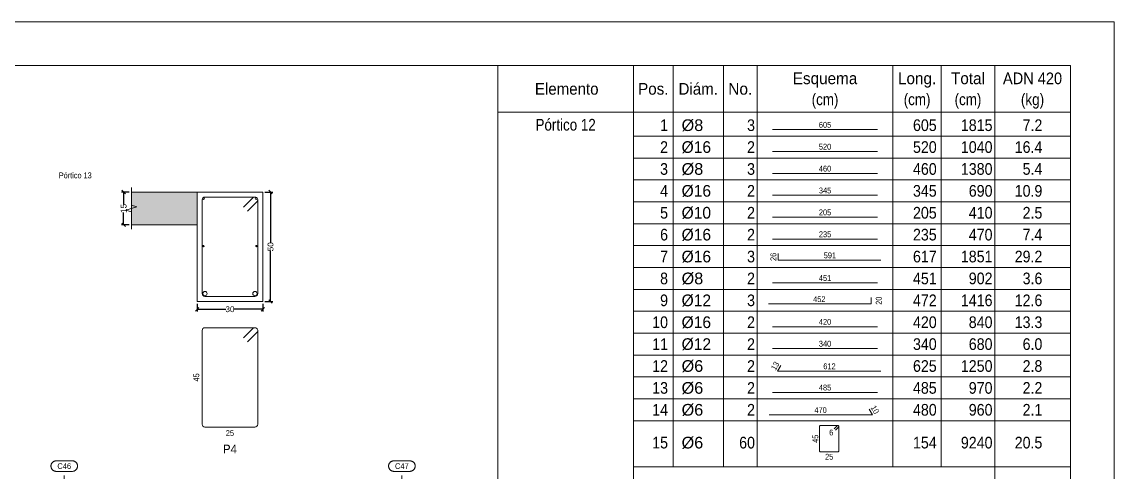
# Model space of a CAD drawing. Header units: millimetres. Extents: x 3 to 479, y -191 to 120.
# Drawn here: x 134.79 to 159.73, y -0.13 to 10.15 of the extents above; entities that cross this region are included whole.
import ezdxf
from ezdxf.enums import TextEntityAlignment as Align

# ---------------------------------------------------------------- set-up
doc = ezdxf.new("R2010")
doc.units = ezdxf.units.MM
doc.linetypes.add('CYPE_RAYAPUNTO', pattern=[0.4125, 0.2025, -0.105, 0, -0.105])
for name, color, linetype, lineweight in [('ALZ_REF_COT_LIN_AUX_COTA', 2, 'CYPE_RAYAPUNTO', 9), ('ALZ_REF_REF_REFERENCIA', 3, 'Continuous', 9), ('ALZ_REF_REFERENCIA_PORTICO', 3, 'Continuous', 9), ('ALZ_REF_TEXTO_REF_REFERENCIA', 3, 'Continuous', 9), ('ARM_LONGITUDINAL_Ø20', 30, 'Continuous', 9), ('ARM_LONGITUDINAL_Ø6', 151, 'Continuous', 9), ('ARM_LONGITUDINAL_Ø8', 32, 'Continuous', 9), ('ARM_TRANSVERSAL_Ø6', 151, 'Continuous', 9), ('DESPIECES_TABLA', 7, 'Continuous', 9), ('RECUAD_LIMITES', 2, 'Continuous', 0), ('RECUAD_MARCO', 1, 'Continuous', 20), ('SEC_CONT_FORJADOS_SECCION', 8, 'Continuous', 9), ('SEC_CONT_VIG_HORMIGON_SECCION', 2, 'Continuous', 9), ('SEC_COTAS_SEC_DIM_VIGA', 122, 'Continuous', 0), ('SEC_COTAS_TEXTOS_DESPIECE_ESTRIBADO', 122, 'Continuous', 0), ('SEC_REF_TXT_POSICIONES_ARM_ESTRIBOS', 1, 'Continuous', 9), ('TABLAS', 1, 'Continuous', 9), ('TEXTO_TABLAS', 1, 'Continuous', 0), ('TEXTOS_COTAS_DESPIECES_TABLA', 1, 'Continuous', 0)]:
    doc.layers.add(name, color=color, linetype=linetype, lineweight=lineweight)
doc.styles.add('CYPETXT_0.2_romans', font='arial.ttf', dxfattribs={"height": 0.133333})
doc.styles.add('CYPETXT_romans', font='arial.ttf', dxfattribs={"height": 0.2})
doc.dimstyles.new('cype_oblique', dxfattribs={"dimtxt": 0.18, "dimasz": 0.18, "dimexe": 0.05, "dimexo": 0.05, "dimgap": 0, "dimtad": 0, "dimdec": 4, "dimzin": 0, "dimdsep": 46, "dimtxsty": 'CYPETXT_0.2_romans', "dimblk": 'OBLIQUE', "dimtsz": 0.04, "dimcen": 0.09, "dimadec": 0, "dimazin": 0, "dimtfac": 1, "dimtdec": 4, "dimtofl": 0, "dimtmove": 2, "dimatfit": 3, "dimfxl": 1, "dimtolj": 1, "dimtzin": 0, "dimarcsym": 0})

# ---------------------------------------------------------------- blocks, each defined once
blk = doc.blocks.new('*D939')
at = {"layer": 'Defpoints', "color": 0, "transparency": 16777216}
for p in [(138.789, 3.765), (140.289, 3.765), (140.289, 3.588)]:
    blk.add_point(p, dxfattribs=at)
at = {"layer": 'SEC_COTAS_SEC_DIM_VIGA', "color": 0, "lineweight": -2, "transparency": 16777216}
for p, q in [((138.749, 3.548), (138.829, 3.628)), ((138.789, 3.715), (138.789, 3.538)), ((138.789, 3.588), (139.443, 3.588)), ((140.289, 3.588), (139.634, 3.588)), ((140.249, 3.548), (140.329, 3.628)), ((140.289, 3.715), (140.289, 3.538))]:
    blk.add_line(p, q, dxfattribs=at)
at = {"layer": 'SEC_COTAS_SEC_DIM_VIGA', "color": 0, "transparency": 16777216, "insert": (139.539, 3.588), "char_height": 0.1333, "attachment_point": 5, "style": 'CYPETXT_0.2_romans'}
blk.add_mtext('\\A1;30', dxfattribs=at)
blk = doc.blocks.new('_OBLIQUE')
at = {"color": 0, "linetype": 'ByBlock', "lineweight": -2}
blk.add_line((-0.5, -0.5), (0.5, 0.5), dxfattribs=at)
blk = doc.blocks.new('*D940')
at = {"layer": 'Defpoints', "color": 0, "transparency": 16777216}
for p in [(137.111, 6.265), (137.289, 6.265), (137.289, 5.515)]:
    blk.add_point(p, dxfattribs=at)
at = {"layer": 'SEC_COTAS_SEC_DIM_VIGA', "color": 0, "lineweight": -2, "transparency": 16777216}
for p, q in [((137.239, 6.265), (137.061, 6.265)), ((137.151, 6.225), (137.071, 6.305)), ((137.111, 6.265), (137.111, 5.98)), ((137.111, 5.515), (137.111, 5.801)), ((137.239, 5.515), (137.061, 5.515)), ((137.151, 5.475), (137.071, 5.555))]:
    blk.add_line(p, q, dxfattribs=at)
at = {"layer": 'SEC_COTAS_SEC_DIM_VIGA', "color": 0, "transparency": 16777216, "insert": (137.111, 5.89), "char_height": 0.1333, "attachment_point": 5, "rotation": 90, "style": 'CYPETXT_0.2_romans'}
blk.add_mtext('\\A1;15', dxfattribs=at)
blk = doc.blocks.new('*D941')
at = {"layer": 'Defpoints', "color": 0, "transparency": 16777216}
for p in [(140.289, 6.265), (140.466, 6.265), (140.289, 3.765)]:
    blk.add_point(p, dxfattribs=at)
at = {"layer": 'SEC_COTAS_SEC_DIM_VIGA', "color": 0, "lineweight": -2, "transparency": 16777216}
for p, q in [((140.339, 6.265), (140.516, 6.265)), ((140.506, 6.225), (140.426, 6.305)), ((140.466, 6.265), (140.466, 5.111)), ((140.466, 3.765), (140.466, 4.92)), ((140.339, 3.765), (140.516, 3.765)), ((140.506, 3.725), (140.426, 3.805))]:
    blk.add_line(p, q, dxfattribs=at)
at = {"layer": 'SEC_COTAS_SEC_DIM_VIGA', "color": 0, "transparency": 16777216, "insert": (140.466, 5.015), "char_height": 0.1333, "attachment_point": 5, "rotation": 90, "style": 'CYPETXT_0.2_romans'}
blk.add_mtext('\\A1;50', dxfattribs=at)

msp = doc.modelspace()

# ---------------------------------------------------------------- hatches: boundary and pattern name
at = {"layer": 'SEC_CONT_FORJADOS_SECCION', "true_color": 0xdad7d3}
msp.add_hatch(color=254, dxfattribs=at).paths.add_polyline_path([(137.28865, 5.51529), (138.78865, 5.51529), (138.78865, 6.26529), (137.28865, 6.26529)])

# ---------------------------------------------------------------- linework, layer by layer
at = {"layer": 'ALZ_REF_COT_LIN_AUX_COTA'}
for p, q in [((135.75506, -0.41404), (135.75506, -0.11404)), ((143.46521, -0.41404), (143.46521, -0.11404))]:
    msp.add_line(p, q, dxfattribs=at)
at = {"layer": 'ALZ_REF_REF_REFERENCIA'}
for points in [[(135.93906, 0.12596), (135.94708, 0.12569), (135.95506, 0.12489), (135.96296, 0.12355), (135.97077, 0.12169), (135.97843, 0.11932), (135.98591, 0.11644), (135.99318, 0.11306), (136.00022, 0.10921), (136.00698, 0.10489), (136.01343, 0.10013), (136.01956, 0.09496), (136.02532, 0.08938), (136.0307, 0.08343), (136.03567, 0.07714), (136.04021, 0.07053), (136.0443, 0.06363), (136.04791, 0.05647), (136.05104, 0.04909), (136.05367, 0.04151), (136.05579, 0.03378), (136.05739, 0.02592), (136.05846, 0.01797), (136.059, 0.00997), (136.059, 0.00195), (136.05846, -0.00605), (136.05739, -0.014), (136.05579, -0.02186), (136.05367, -0.0296), (136.05104, -0.03717), (136.04791, -0.04456), (136.0443, -0.05171), (136.04021, -0.05861), (136.03567, -0.06522), (136.0307, -0.07152), (136.02532, -0.07747), (136.01956, -0.08304), (136.01343, -0.08822), (136.00698, -0.09298), (136.00022, -0.09729), (135.99318, -0.10115), (135.98591, -0.10452), (135.97843, -0.1074), (135.97077, -0.10978), (135.96296, -0.11164), (135.95506, -0.11297), (135.94708, -0.11377), (135.93906, -0.11404), (135.57106, -0.11404), (135.56305, -0.11377), (135.55507, -0.11297), (135.54716, -0.11164), (135.53936, -0.10978), (135.5317, -0.1074), (135.52422, -0.10452), (135.51694, -0.10115), (135.50991, -0.09729), (135.50315, -0.09298), (135.49669, -0.08822), (135.49057, -0.08304), (135.4848, -0.07747), (135.47942, -0.07152), (135.47445, -0.06522), (135.46992, -0.05861), (135.46583, -0.05171), (135.46221, -0.04456), (135.45908, -0.03717), (135.45645, -0.0296), (135.45433, -0.02186), (135.45273, -0.014), (135.45167, -0.00605), (135.45113, 0.00195), (135.45113, 0.00997), (135.45167, 0.01797), (135.45273, 0.02592), (135.45433, 0.03378), (135.45645, 0.04151), (135.45908, 0.04909), (135.46221, 0.05647), (135.46583, 0.06363), (135.46992, 0.07053), (135.47445, 0.07714), (135.47942, 0.08343), (135.4848, 0.08938), (135.49057, 0.09496), (135.49669, 0.10013), (135.50315, 0.10489), (135.50991, 0.10921), (135.51694, 0.11306), (135.52422, 0.11644), (135.5317, 0.11932), (135.53936, 0.12169), (135.54716, 0.12355), (135.55507, 0.12489), (135.56305, 0.12569), (135.57106, 0.12596), (135.93906, 0.12596)], [(143.64921, 0.12596), (143.65722, 0.12569), (143.6652, 0.12489), (143.67311, 0.12355), (143.68091, 0.12169), (143.68857, 0.11932), (143.69606, 0.11644), (143.70333, 0.11306), (143.71036, 0.10921), (143.71712, 0.10489), (143.72358, 0.10013), (143.7297, 0.09496), (143.73547, 0.08938), (143.74085, 0.08343), (143.74582, 0.07714), (143.75036, 0.07053), (143.75444, 0.06363), (143.75806, 0.05647), (143.76119, 0.04909), (143.76382, 0.04151), (143.76594, 0.03378), (143.76754, 0.02592), (143.76861, 0.01797), (143.76914, 0.00997), (143.76914, 0.00195), (143.76861, -0.00605), (143.76754, -0.014), (143.76594, -0.02186), (143.76382, -0.0296), (143.76119, -0.03717), (143.75806, -0.04456), (143.75444, -0.05171), (143.75036, -0.05861), (143.74582, -0.06522), (143.74085, -0.07152), (143.73547, -0.07747), (143.7297, -0.08304), (143.72358, -0.08822), (143.71712, -0.09298), (143.71036, -0.09729), (143.70333, -0.10115), (143.69606, -0.10452), (143.68857, -0.1074), (143.68091, -0.10978), (143.67311, -0.11164), (143.6652, -0.11297), (143.65722, -0.11377), (143.64921, -0.11404), (143.28121, -0.11404), (143.27319, -0.11377), (143.26522, -0.11297), (143.25731, -0.11164), (143.24951, -0.10978), (143.24185, -0.1074), (143.23436, -0.10452), (143.22709, -0.10115), (143.22006, -0.09729), (143.2133, -0.09298), (143.20684, -0.08822), (143.20072, -0.08304), (143.19495, -0.07747), (143.18957, -0.07152), (143.1846, -0.06522), (143.18006, -0.05861), (143.17598, -0.05171), (143.17236, -0.04456), (143.16923, -0.03717), (143.1666, -0.0296), (143.16448, -0.02186), (143.16288, -0.014), (143.16181, -0.00605), (143.16128, 0.00195), (143.16128, 0.00997), (143.16181, 0.01797), (143.16288, 0.02592), (143.16448, 0.03378), (143.1666, 0.04151), (143.16923, 0.04909), (143.17236, 0.05647), (143.17598, 0.06363), (143.18006, 0.07053), (143.1846, 0.07714), (143.18957, 0.08343), (143.19495, 0.08938), (143.20072, 0.09496), (143.20684, 0.10013), (143.2133, 0.10489), (143.22006, 0.10921), (143.22709, 0.11306), (143.23436, 0.11644), (143.24185, 0.11932), (143.24951, 0.12169), (143.25731, 0.12355), (143.26522, 0.12489), (143.27319, 0.12569), (143.28121, 0.12596), (143.64921, 0.12596)]]:
    msp.add_lwpolyline(points, close=True, dxfattribs=at)
at = {"layer": 'ARM_LONGITUDINAL_Ø20'}
for centre in [(138.96865, 3.94529), (140.10865, 3.94529)]:
    msp.add_circle(centre, 0.05, dxfattribs=at)
at = {"layer": 'ARM_LONGITUDINAL_Ø6'}
for centre in [(138.93365, 5.03029), (140.14365, 5.03029)]:
    msp.add_circle(centre, 0.015, dxfattribs=at)
at = {"layer": 'ARM_LONGITUDINAL_Ø8'}
for centre in [(138.93865, 6.11529), (140.13865, 6.11529)]:
    msp.add_circle(centre, 0.02, dxfattribs=at)
at = {"layer": 'ARM_TRANSVERSAL_Ø6'}
for points in [[(139.94248, 5.8272), (140.15461, 6.03933), (140.16269, 6.04918), (140.1687, 6.06042), (140.1724, 6.07261), (140.17365, 6.08529), (140.1724, 6.09797), (140.1687, 6.11016), (140.16269, 6.1214), (140.15461, 6.13125), (140.14476, 6.13934), (140.13352, 6.14534), (140.12133, 6.14904), (140.10865, 6.15029), (138.96865, 6.15029), (138.94377, 6.14534), (138.92269, 6.13125), (138.9086, 6.11016), (138.90365, 6.08529), (138.90365, 3.94529), (138.9086, 3.92042), (138.92269, 3.89933), (138.94377, 3.88524), (138.96865, 3.88029), (140.10865, 3.88029), (140.13352, 3.88524), (140.15461, 3.89933), (140.1687, 3.92042), (140.17365, 3.94529), (140.17365, 6.08529), (140.1724, 6.09797), (140.1687, 6.11016), (140.16269, 6.1214), (140.15461, 6.13125), (140.14476, 6.13934), (140.13352, 6.14534), (140.12133, 6.14904), (140.10865, 6.15029), (140.09597, 6.14904), (140.08377, 6.14534), (140.07254, 6.13934), (140.06269, 6.13125), (139.85055, 5.91912)], [(139.94248, 2.84286), (140.15461, 3.055), (140.16269, 3.06485), (140.1687, 3.07608), (140.1724, 3.08828), (140.17365, 3.10096), (140.1724, 3.11364), (140.1687, 3.12583), (140.16269, 3.13707), (140.15461, 3.14692), (140.14476, 3.155), (140.13352, 3.16101), (140.12133, 3.16471), (140.10865, 3.16596), (138.96865, 3.16596), (138.94377, 3.16101), (138.92269, 3.14692), (138.9086, 3.12583), (138.90365, 3.10096), (138.90365, 0.96096), (138.9086, 0.93608), (138.92269, 0.915), (138.94377, 0.9009), (138.96865, 0.89596), (140.10865, 0.89596), (140.13352, 0.9009), (140.15461, 0.915), (140.1687, 0.93608), (140.17365, 0.96096), (140.17365, 3.10096), (140.1724, 3.11364), (140.1687, 3.12583), (140.16269, 3.13707), (140.15461, 3.14692), (140.14476, 3.155), (140.13352, 3.16101), (140.12133, 3.16471), (140.10865, 3.16596), (140.09597, 3.16471), (140.08377, 3.16101), (140.07254, 3.155), (140.06269, 3.14692), (139.85055, 2.93479)]]:
    msp.add_lwpolyline(points, dxfattribs=at)
at = {"layer": 'DESPIECES_TABLA'}
for points in [[(151.92893, 7.68984), (154.32893, 7.68984)], [(151.92893, 7.18984), (154.32893, 7.18984)], [(151.92893, 6.68984), (154.32893, 6.68984)], [(151.92893, 6.18984), (154.32893, 6.18984)], [(151.92893, 5.68984), (154.32893, 5.68984)], [(151.92893, 5.18984), (154.32893, 5.18984)], [(152.05777, 4.85902), (152.05777, 4.70902), (154.40272, 4.70902)], [(151.92893, 4.18984), (154.32893, 4.18984)], [(151.83667, 3.70905), (154.17859, 3.70905), (154.17859, 3.85905)], [(151.92893, 3.18984), (154.32893, 3.18984)], [(151.92893, 2.68984), (154.32893, 2.68984)], [(152.12116, 2.30523), (152.04616, 2.17533), (154.4061, 2.17533)], [(151.92893, 1.68984), (154.32893, 1.68984)], [(151.85174, 1.17535), (154.21175, 1.17535), (154.13675, 1.30526)], [(153.36676, 0.82289), (153.43758, 0.89371), (153.44032, 0.89705), (153.44235, 0.90086), (153.44361, 0.90499), (153.44403, 0.90929), (153.44361, 0.91359), (153.44235, 0.91772), (153.44032, 0.92153), (153.43758, 0.92487), (153.43424, 0.92761), (153.43043, 0.92965), (153.42629, 0.9309), (153.422, 0.93133), (153.0249, 0.93133), (153.01647, 0.92965), (153.00932, 0.92487), (153.00454, 0.91772), (153.00287, 0.90929), (153.00287, 0.35336), (153.00454, 0.34493), (153.00932, 0.33778), (153.01647, 0.333), (153.0249, 0.33133), (153.422, 0.33133), (153.43043, 0.333), (153.43758, 0.33778), (153.44235, 0.34493), (153.44403, 0.35336), (153.44403, 0.90929), (153.44361, 0.91359), (153.44235, 0.91772), (153.44032, 0.92153), (153.43758, 0.92487), (153.43424, 0.92761), (153.43043, 0.92965), (153.42629, 0.9309), (153.422, 0.93133), (153.4177, 0.9309), (153.41356, 0.92965), (153.40975, 0.92761), (153.40641, 0.92487), (153.33559, 0.85405)]]:
    msp.add_lwpolyline(points, dxfattribs=at)
at = {"layer": 'RECUAD_LIMITES'}
msp.add_lwpolyline([(100.33093, -31.84816), (159.73093, -31.84816), (159.73093, 10.15184), (100.33093, 10.15184), (100.33093, -31.84816)], close=True, dxfattribs=at)
at = {"layer": 'RECUAD_MARCO'}
msp.add_lwpolyline([(102.83093, -30.84816), (158.73093, -30.84816), (158.73093, 9.15184), (102.83093, 9.15184), (102.83093, -30.84816)], close=True, dxfattribs=at)
at = {"layer": 'SEC_CONT_FORJADOS_SECCION'}
for points in [[(137.28865, 5.41529), (137.28865, 5.81529), (137.16365, 5.85279), (137.41365, 5.92779), (137.28865, 5.96529), (137.28865, 6.36529)], [(137.28865, 5.51529), (138.78865, 5.51529), (138.78865, 6.26529), (137.28865, 6.26529)]]:
    msp.add_lwpolyline(points, dxfattribs=at)
at = {"layer": 'SEC_CONT_FORJADOS_SECCION', "color": 254, "true_color": 0xdad7d3}
msp.add_lwpolyline([(137.28865, 5.51529), (138.78865, 5.51529), (138.78865, 6.26529), (137.28865, 6.26529)], close=True, dxfattribs=at)
at = {"layer": 'SEC_CONT_VIG_HORMIGON_SECCION'}
msp.add_lwpolyline([(140.28865, 6.26529), (138.78865, 6.26529), (138.78865, 3.76529), (140.28865, 3.76529), (140.28865, 6.26529)], close=True, dxfattribs=at)
at = {"layer": 'TABLAS'}
for p, q in [((145.65493, 8.04184), (145.65493, 9.15184)), ((145.65493, 9.15184), (158.73093, 9.15184)), ((148.75493, 8.04184), (148.75493, 9.15184)), ((149.65893, 8.04184), (149.65893, 9.15184)), ((150.80693, 8.04184), (150.80693, 9.15184)), ((151.57893, 8.04184), (151.57893, 9.15184)), ((154.67893, 8.04184), (154.67893, 9.15184)), ((155.78293, 8.04184), (155.78293, 9.15184)), ((157.00293, 8.04184), (157.00293, 9.15184)), ((158.73093, 8.04184), (158.73093, 9.15184)), ((145.65493, 8.09184), (158.73093, 8.09184)), ((145.65493, -0.53816), (145.65493, 8.04184)), ((148.75493, -0.53816), (148.75493, 8.04184)), ((149.65893, -0.00816), (149.65893, 8.04184)), ((150.80693, -0.00816), (150.80693, 8.04184)), ((151.57893, -0.00816), (151.57893, 8.04184)), ((154.67893, -0.00816), (154.67893, 8.04184)), ((155.78293, -0.00816), (155.78293, 8.04184)), ((157.00293, -0.53816), (157.00293, 8.04184)), ((158.73093, -0.53816), (158.73093, 8.04184)), ((148.75493, -0.00816), (158.73093, -0.00816))]:
    msp.add_line(p, q, dxfattribs=at)
at = {"layer": 'TEXTO_TABLAS'}
for p, q in [((148.75493, 7.54184), (158.73093, 7.54184)), ((148.75493, 7.04184), (158.73093, 7.04184)), ((148.75493, 6.54184), (158.73093, 6.54184)), ((148.75493, 6.04184), (158.73093, 6.04184)), ((148.75493, 5.54184), (158.73093, 5.54184)), ((148.75493, 5.04184), (158.73093, 5.04184)), ((148.75493, 4.54184), (158.73093, 4.54184)), ((148.75493, 4.04184), (158.73093, 4.04184)), ((148.75493, 3.54184), (158.73093, 3.54184)), ((148.75493, 3.04184), (158.73093, 3.04184)), ((148.75493, 2.54184), (158.73093, 2.54184)), ((148.75493, 2.04184), (158.73093, 2.04184)), ((148.75493, 1.54184), (158.73093, 1.54184)), ((148.75493, 1.04184), (158.73093, 1.04184))]:
    msp.add_line(p, q, dxfattribs=at)

# ---------------------------------------------------------------- texts
at = {"layer": 'ALZ_REF_REFERENCIA_PORTICO', "style": 'CYPETXT_romans', "width": 0.820327}
msp.add_text('Pórtico 13', height=0.133333, dxfattribs=at).set_placement((135.63061, 6.64529), align=Align.MIDDLE_LEFT)
at = {"layer": 'ALZ_REF_TEXTO_REF_REFERENCIA', "style": 'CYPETXT_romans', "width": 0.8832}
for s, p in [('C46', (135.75506, 0.00596)), ('C47', (143.46521, 0.00596))]:
    msp.add_text(s, height=0.133333, dxfattribs=at).set_placement(p, align=Align.MIDDLE_CENTER)
at = {"layer": 'SEC_COTAS_TEXTOS_DESPIECE_ESTRIBADO', "style": 'CYPETXT_romans', "width": 0.872274}
msp.add_text('45', height=0.133333, rotation=90, dxfattribs=at).set_placement((138.83698, 2.03096), align=Align.CENTER)
msp.add_text('25', height=0.133333, dxfattribs=at).set_placement((139.53865, 0.82929), align=Align.TOP_CENTER)
at = {"layer": 'SEC_REF_TXT_POSICIONES_ARM_ESTRIBOS', "style": 'CYPETXT_romans', "width": 0.935124}
msp.add_text('P4', height=0.2, dxfattribs=at).set_placement((139.53865, 0.39596), align=Align.MIDDLE_CENTER)
at = {"layer": 'TEXTO_TABLAS', "style": 'CYPETXT_romans'}
for s, width, p in [('Esquema', 0.93681, (153.12893, 8.86184)), ('Long.', 0.9375, (155.23093, 8.86184)), ('Total', 0.935673, (156.39293, 8.86184)), ('ADN 420', 0.893197, (157.86693, 8.86184)), ('Elemento', 0.923378, (147.22993, 8.62184)), ('Pos.', 0.930268, (149.20693, 8.62184)), ('Diám.', 0.924488, (150.23293, 8.62184)), ('No.', 0.948905, (151.19293, 8.62184)), ('(cm)', 0.819001, (153.12893, 8.38184)), ('(cm)', 0.819001, (155.23093, 8.38184)), ('(cm)', 0.819001, (156.39293, 8.38184)), ('(kg)', 0.827954, (157.86693, 8.38184)), ('Pórtico 12', 0.820327, (147.20493, 7.80184))]:
    msp.add_text(s, height=0.266667, dxfattribs=dict(at, width=width)).set_placement(p, align=Align.MIDDLE_CENTER)
for s, height, width, p in [('1', 0.26667, 0.872274, (149.54293, 7.79184)), ('3', 0.26667, 0.872274, (151.52893, 7.79184)), ('605', 0.266667, 0.872274, (155.67893, 7.79184)), ('1815', 0.266667, 0.872274, (156.95293, 7.79184)), ('7.2', 0.266667, 0.868127, (158.09093, 7.79184)), ('2', 0.26667, 0.872274, (149.54293, 7.29184)), ('2', 0.26667, 0.872274, (151.52893, 7.29184)), ('520', 0.266667, 0.872274, (155.67893, 7.29184)), ('1040', 0.266667, 0.872274, (156.95293, 7.29184)), ('16.4', 0.266667, 0.869308, (158.09093, 7.29184)), ('3', 0.26667, 0.872274, (149.54293, 6.79184)), ('3', 0.26667, 0.872274, (151.52893, 6.79184)), ('460', 0.266667, 0.872274, (155.67893, 6.79184)), ('1380', 0.266667, 0.872274, (156.95293, 6.79184)), ('5.4', 0.266667, 0.868127, (158.09093, 6.79184)), ('4', 0.26667, 0.872274, (149.54293, 6.29184)), ('2', 0.26667, 0.872274, (151.52893, 6.29184)), ('345', 0.266667, 0.872274, (155.67893, 6.29184)), ('690', 0.266667, 0.872274, (156.95293, 6.29184)), ('10.9', 0.266667, 0.869308, (158.09093, 6.29184)), ('5', 0.26667, 0.872274, (149.54293, 5.79184)), ('2', 0.26667, 0.872274, (151.52893, 5.79184)), ('205', 0.266667, 0.872274, (155.67893, 5.79184)), ('410', 0.266667, 0.872274, (156.95293, 5.79184)), ('2.5', 0.266667, 0.868127, (158.09093, 5.79184)), ('6', 0.26667, 0.872274, (149.54293, 5.29184)), ('2', 0.26667, 0.872274, (151.52893, 5.29184)), ('235', 0.266667, 0.872274, (155.67893, 5.29184)), ('470', 0.266667, 0.872274, (156.95293, 5.29184)), ('7.4', 0.266667, 0.868127, (158.09093, 5.29184)), ('7', 0.26667, 0.872274, (149.54293, 4.79184)), ('3', 0.26667, 0.872274, (151.52893, 4.79184)), ('617', 0.266667, 0.872274, (155.67893, 4.79184)), ('1851', 0.266667, 0.872274, (156.95293, 4.79184)), ('29.2', 0.266667, 0.869308, (158.09093, 4.79184)), ('8', 0.26667, 0.872274, (149.54293, 4.29184)), ('2', 0.26667, 0.872274, (151.52893, 4.29184)), ('451', 0.266667, 0.872274, (155.67893, 4.29184)), ('902', 0.266667, 0.872274, (156.95293, 4.29184)), ('3.6', 0.266667, 0.868127, (158.09093, 4.29184)), ('9', 0.26667, 0.872274, (149.54293, 3.79184)), ('3', 0.26667, 0.872274, (151.52893, 3.79184)), ('472', 0.266667, 0.872274, (155.67893, 3.79184)), ('1416', 0.266667, 0.872274, (156.95293, 3.79184)), ('12.6', 0.266667, 0.869308, (158.09093, 3.79184)), ('10', 0.266667, 0.872274, (149.54293, 3.29184)), ('2', 0.26667, 0.872274, (151.52893, 3.29184)), ('420', 0.266667, 0.872274, (155.67893, 3.29184)), ('840', 0.266667, 0.872274, (156.95293, 3.29184)), ('13.3', 0.266667, 0.869308, (158.09093, 3.29184)), ('11', 0.266667, 0.872274, (149.54293, 2.79184)), ('2', 0.26667, 0.872274, (151.52893, 2.79184)), ('340', 0.266667, 0.872274, (155.67893, 2.79184)), ('680', 0.266667, 0.872274, (156.95293, 2.79184)), ('6.0', 0.266667, 0.868127, (158.09093, 2.79184)), ('12', 0.266667, 0.872274, (149.54293, 2.29184)), ('2', 0.26667, 0.872274, (151.52893, 2.29184)), ('625', 0.266667, 0.872274, (155.67893, 2.29184)), ('1250', 0.266667, 0.872274, (156.95293, 2.29184)), ('2.8', 0.266667, 0.868127, (158.09093, 2.29184)), ('13', 0.266667, 0.872274, (149.54293, 1.79184)), ('2', 0.26667, 0.872274, (151.52893, 1.79184)), ('485', 0.266667, 0.872274, (155.67893, 1.79184)), ('970', 0.266667, 0.872274, (156.95293, 1.79184)), ('2.2', 0.266667, 0.868127, (158.09093, 1.79184)), ('14', 0.266667, 0.872274, (149.54293, 1.29184)), ('2', 0.26667, 0.872274, (151.52893, 1.29184)), ('480', 0.266667, 0.872274, (155.67893, 1.29184)), ('960', 0.266667, 0.872274, (156.95293, 1.29184)), ('2.1', 0.266667, 0.868127, (158.09093, 1.29184)), ('15', 0.266667, 0.872274, (149.54293, 0.54184)), ('60', 0.266667, 0.872274, (151.52893, 0.54184)), ('154', 0.266667, 0.872274, (155.67893, 0.54184)), ('9240', 0.266667, 0.872274, (156.95293, 0.54184)), ('20.5', 0.266667, 0.869308, (158.09093, 0.54184))]:
    msp.add_text(s, height=height, dxfattribs=dict(at, width=width)).set_placement(p, align=Align.MIDDLE_RIGHT)
for s, width, p in [('%%c8', 0.99505, (149.85293, 7.79184)), ('%%c16', 0.955414, (149.85293, 7.29184)), ('%%c8', 0.99505, (149.85293, 6.79184)), ('%%c16', 0.955414, (149.85293, 6.29184)), ('%%c10', 0.955414, (149.85293, 5.79184)), ('%%c16', 0.955414, (149.85293, 5.29184)), ('%%c16', 0.955414, (149.85293, 4.79184)), ('%%c8', 0.99505, (149.85293, 4.29184)), ('%%c12', 0.955414, (149.85293, 3.79184)), ('%%c16', 0.955414, (149.85293, 3.29184)), ('%%c12', 0.955414, (149.85293, 2.79184)), ('%%c6', 0.99505, (149.85293, 2.29184)), ('%%c6', 0.99505, (149.85293, 1.79184)), ('%%c6', 0.99505, (149.85293, 1.29184)), ('%%c6', 0.99505, (149.85293, 0.54184))]:
    msp.add_text(s, height=0.266667, dxfattribs=dict(at, width=width)).set_placement(p, align=Align.MIDDLE_LEFT)
at = {"layer": 'TEXTOS_COTAS_DESPIECES_TABLA', "style": 'CYPETXT_romans', "width": 0.872274}
for s, p in [('605', (153.12893, 7.73384)), ('520', (153.12893, 7.23384)), ('460', (153.12893, 6.73384)), ('345', (153.12893, 6.23384)), ('205', (153.12893, 5.73384)), ('235', (153.12893, 5.23384)), ('591', (153.23977, 4.75166)), ('451', (153.12893, 4.23384)), ('452', (152.99831, 3.75164)), ('420', (153.12893, 3.23384)), ('340', (153.12893, 2.73384)), ('612', (153.23014, 2.21845)), ('485', (153.12893, 1.73384)), ('470', (153.02652, 1.21843))]:
    msp.add_text(s, height=0.133333, dxfattribs=at).set_placement(p, align=Align.CENTER)
for s, rotation, p in [('26', 90, (152.01513, 4.78402)), ('13', 60.00071, (152.04631, 2.26184)), ('10', 299.99929, (154.21155, 1.26184)), ('45', 90, (152.97382, 0.63133))]:
    msp.add_text(s, height=0.133333, rotation=rotation, dxfattribs=at).set_placement(p, align=Align.CENTER)
msp.add_text('20', height=0.133333, rotation=90, dxfattribs=at).set_placement((154.28785, 3.78405), align=Align.TOP_CENTER)
msp.add_text('6', height=0.13333, dxfattribs=at).set_placement((153.31676, 0.77289), align=Align.MIDDLE_RIGHT)
msp.add_text('25', height=0.133333, dxfattribs=at).set_placement((153.22345, 0.28569), align=Align.TOP_CENTER)

# ---------------------------------------------------------------- dimensions: what is measured, and where the dimension line sits
at = {"layer": 'SEC_COTAS_SEC_DIM_VIGA'}
for p1, p2, distance, text, picture, middle in [((137.28865, 5.51529), (137.28865, 6.26529), 0.17733, '15', '*D940', (137.11131, 5.89029)), ((140.28865, 3.76529), (140.28865, 6.26529), -0.17733, '50', '*D941', (140.46598, 5.01529)), ((138.78865, 3.76529), (140.28865, 3.76529), -0.17733, '30', '*D939', (139.53865, 3.58796))]:
    dim = msp.add_aligned_dim(p1=p1, p2=p2, distance=distance, text=text, dimstyle='cype_oblique', dxfattribs=at)
    dim.commit()
    dim.dimension.update_dxf_attribs({"geometry": picture, "text_midpoint": middle})

doc.saveas('drawing.dxf')
